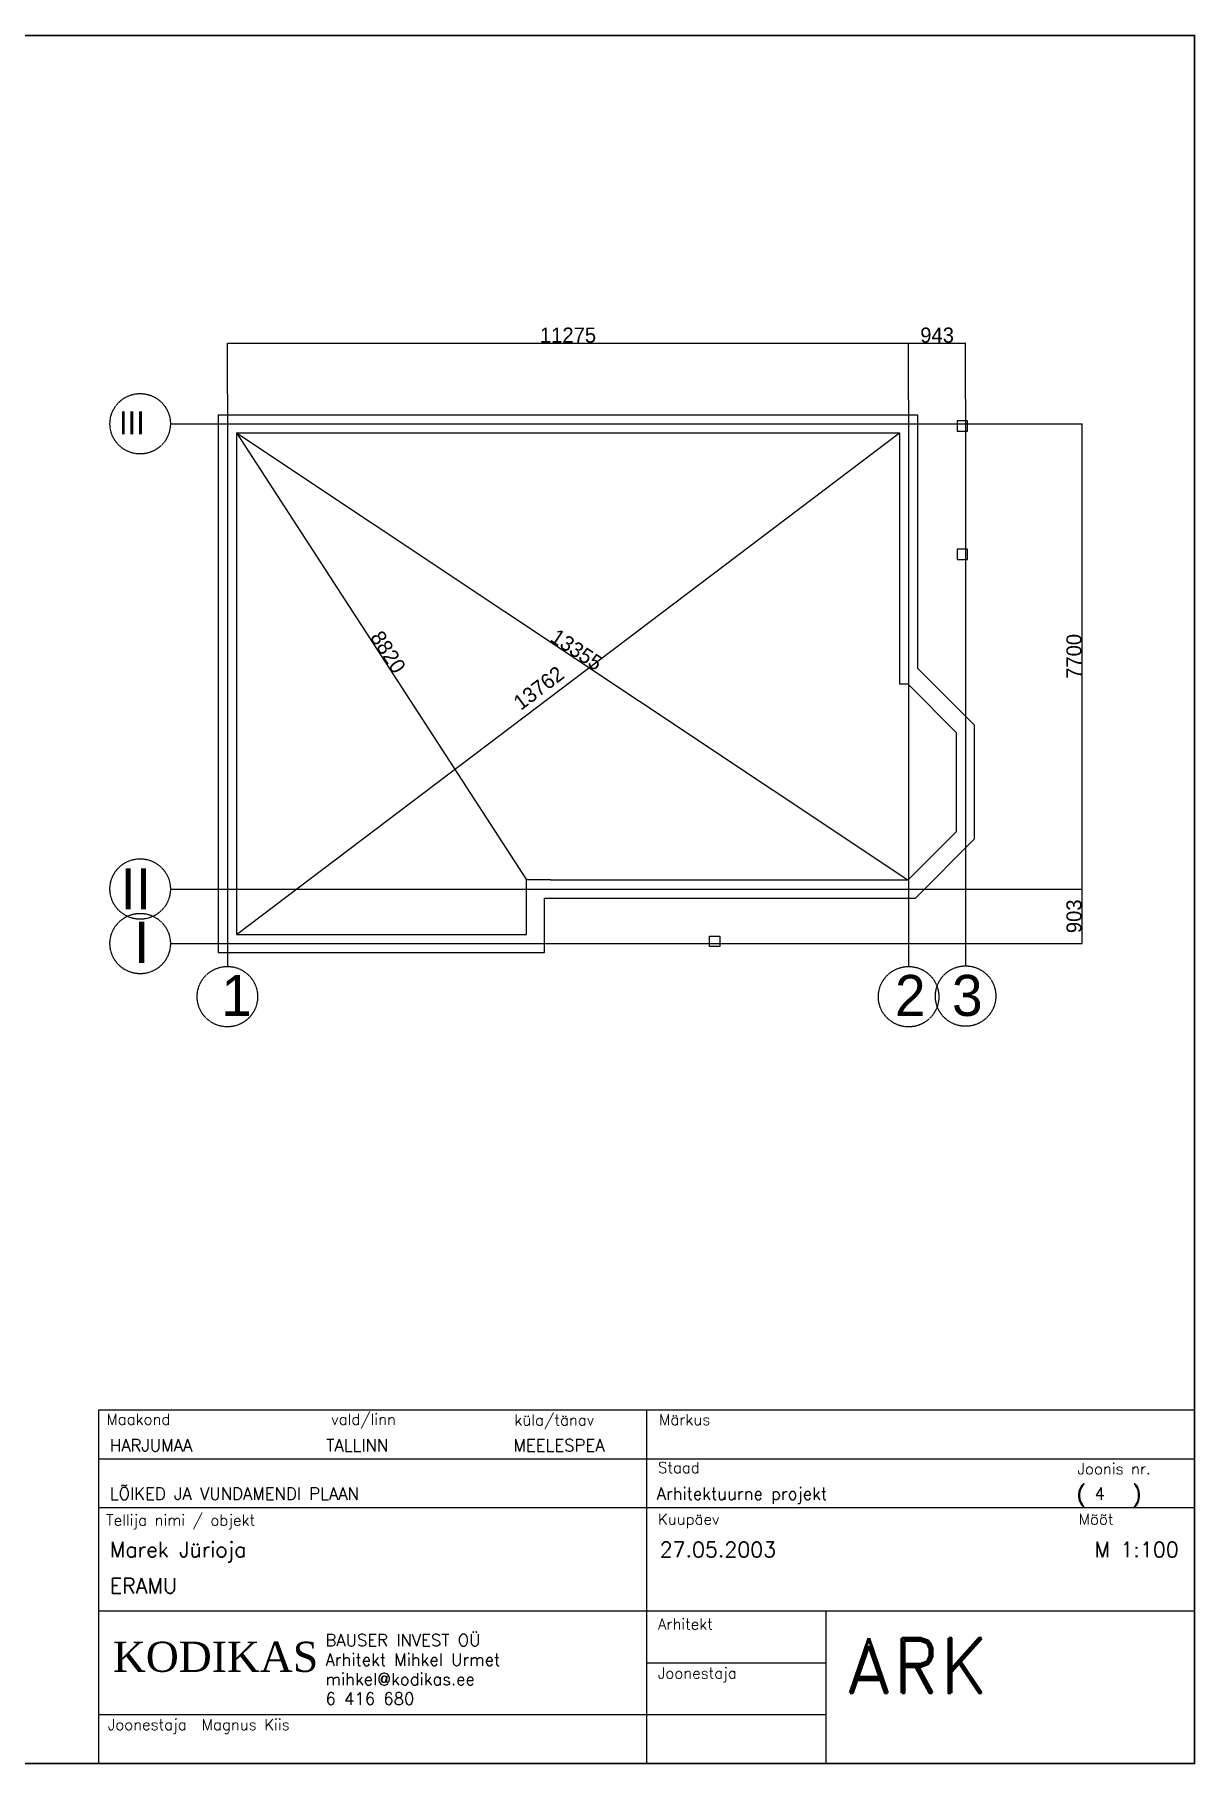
# Model space of a CAD drawing. Header units: millimetres. Extents: x -183747 to 314141, y 291435 to 411008.
# Drawn here: x 146561 to 165775, y 371160 to 399788 of the extents above; entities that cross this region are included whole.
import ezdxf

# ---------------------------------------------------------------- set-up
doc = ezdxf.new("R2010")
doc.units = ezdxf.units.MM
doc.linetypes.add('HIDDEN', pattern=[9.525, 6.35, -3.175])
for name, color, linetype in [('ARKKI', 7, 'Continuous'), ('MITAT', 5, 'Continuous'), ('OHUET', 5, 'Continuous'), ('pun', 1, 'Continuous'), ('raam', 7, 'Continuous'), ('RASTERIT', 9, 'Continuous'), ('teljed', 1, 'HIDDEN')]:
    doc.layers.add(name, color=color, linetype=linetype)
doc.styles.add('ROMAND', font='romand')
doc.styles.add('ROMANS', font='romans')
doc.styles.add('TIMES', font='TIMES.TTF')
doc.dimstyles.new('ISO-25', dxfattribs={"dimtxt": 2.5, "dimasz": 2.5, "dimexe": 1.25, "dimexo": 0.625, "dimgap": 6.25, "dimtad": 1, "dimdec": 0, "dimtxsty": 'Standard', "dimcen": 2.5, "dimadec": 0, "dimazin": 0, "dimtfac": 1, "dimtdec": 0, "dimtmove": 0, "dimatfit": 3, "dimfxl": 0, "dimarcsym": 0})

# ---------------------------------------------------------------- blocks, each defined once
blk = doc.blocks.new('kirjanurk')
at = {"layer": 'ARKKI'}
for p, q in [((0, 5846), (-18144, 5846)), ((-18144, 5846), (-18144, 0)), ((-9072, 5846), (-9072, 0)), ((0, 5846), (0, 0)), ((0, 5040), (-18144, 5040)), ((0, 4234), (-18144, 4234)), ((0, 2520), (-18144, 2520)), ((-6098, 0), (-6098, 2520)), ((-6098, 1663), (-9072, 1663)), ((-6098, 806), (-18144, 806)), ((0, 0), (-18144, 0))]:
    blk.add_line(p, q, dxfattribs=at)
for s, height, style, p in [('Maakond', 181.4, 'ROMANS', (-18010, 5608)), ('vald/linn', 181.4, 'ROMANS', (-14291, 5608)), ('küla/tänav', 181.4, 'ROMANS', (-11258, 5595)), ('Märkus', 181.4, 'ROMANS', (-8863, 5602)), ('Staad', 181.4, 'ROMANS', (-8882, 4808)), ('Joonis nr.', 181.4, 'ROMANS', (-1937, 4788)), ('(    )', 252, 'ROMAND', (-1949, 4331)), ('Tellija nimi / objekt', 181.44, 'ROMANS', (-18015, 3938)), ('Kuupäev', 181.4, 'ROMANS', (-8882, 3954)), ('Mõõt', 181.4, 'ROMANS', (-1917, 3954)), ('Arhitekt', 181.4, 'ROMANS', (-8883, 2217)), ('ARK', 907.2, 'ROMAND', (-5780, 1170)), ('Joonestaja', 181.4, 'ROMANS', (-8883, 1407)), ('Joonestaja  Magnus Kiis', 181.44, 'ROMANS', (-17988, 555))]:
    blk.add_text(s, height=height, dxfattribs=dict(at, style=style)).set_placement(p)
at = {"layer": 'MITAT', "style": 'TIMES'}
blk.add_text('KODIKAS', height=500, dxfattribs=at).set_placement((-17904, 1517))
at = {"layer": 'OHUET', "style": 'ROMANS'}
for s, height, p in [('BAUSER INVEST OÜ', 199.58, (-14385, 1943)), ('Arhitekt Mihkel Urmet', 199.58, (-14385, 1620)), ('mihkel@kodikas.ee', 199.58, (-14385, 1297)), ('6 416 680', 199.6, (-14385, 974))]:
    blk.add_text(s, height=height, dxfattribs=at).set_placement(p)
for tag, p, height in [('MAAKOND', (-17954, 5167), 200), ('VALD', (-14374, 5167), 200), ('TÄNAV', (-11274, 5167), 200), ('JOONISE NIMETUS', (-17954, 4367), 200), ('T.P', (-8904, 4367), 200), ('NR', (-1655, 4367), 200), ('MÕÕT', (-1655, 3417), 250), ('NIMI', (-17954, 3417), 250), ('Kuupäev', (-8854, 3417), 250), ('OBJEKT', (-17954, 2817), 250)]:
    blk.add_attdef(tag, p, '', height=height, dxfattribs=at)
blk = doc.blocks.new('*D187')
at = {"layer": 'Defpoints', "color": 0}
for p in [(149902, 393197), (154702, 385797), (154702, 385797)]:
    blk.add_point(p, dxfattribs=at)
at = {"layer": 'pun', "color": 0, "lineweight": -2}
for p, q in [((149903, 393198), (149903, 393198)), ((149904, 393195), (154701, 385799)), ((154703, 385798), (154703, 385798))]:
    blk.add_line(p, q, dxfattribs=at)
at = {"layer": 'pun', "color": 0}
for points in [[(149904, 393195), (149903, 393195), (149902, 393197)], [(154701, 385800), (154701, 385799), (154702, 385797)]]:
    blk.add_solid(points, dxfattribs=at)
at = {"layer": 'pun', "color": 0, "insert": (152412, 389569), "char_height": 250, "attachment_point": 5, "rotation": 302.9694}
blk.add_mtext('8820', dxfattribs=at)
blk = doc.blocks.new('*D186')
at = {"layer": 'Defpoints', "color": 0}
for p in [(160878, 393197), (160878, 393197), (149902, 384894)]:
    blk.add_point(p, dxfattribs=at)
at = {"layer": 'pun', "color": 0, "lineweight": -2}
for p, q in [((149904, 384896), (160876, 393196)), ((160878, 393197), (160879, 393196)), ((149903, 384894), (149903, 384893))]:
    blk.add_line(p, q, dxfattribs=at)
at = {"layer": 'pun', "color": 0}
for points in [[(160876, 393196), (160876, 393195), (160878, 393197)], [(149904, 384896), (149905, 384896), (149902, 384894)]]:
    blk.add_solid(points, dxfattribs=at)
at = {"layer": 'pun', "color": 0, "insert": (154906, 388973), "char_height": 250, "attachment_point": 5, "rotation": 37.1077}
blk.add_mtext('13762', dxfattribs=at)
blk = doc.blocks.new('*D185')
at = {"layer": 'Defpoints', "color": 0}
for p in [(149902, 393197), (161020, 385797), (161020, 385797)]:
    blk.add_point(p, dxfattribs=at)
at = {"layer": 'pun', "color": 0, "lineweight": -2}
for p, q in [((149902, 393197), (149902, 393196)), ((149904, 393196), (161017, 385799)), ((161019, 385797), (161019, 385796))]:
    blk.add_line(p, q, dxfattribs=at)
at = {"layer": 'pun', "color": 0}
for points in [[(149905, 393196), (149904, 393196), (149902, 393197)], [(161018, 385799), (161017, 385798), (161020, 385797)]]:
    blk.add_solid(points, dxfattribs=at)
at = {"layer": 'pun', "color": 0, "insert": (155534, 389607), "char_height": 250, "attachment_point": 5, "rotation": 326.3508}
blk.add_mtext('13355', dxfattribs=at)
blk = doc.blocks.new('*D184')
at = {"layer": 'Defpoints', "color": 0}
for p in [(163302, 393347), (163229, 385647), (163898, 385647)]:
    blk.add_point(p, dxfattribs=at)
at = {"layer": 'pun', "color": 0, "lineweight": -2}
for p, q in [((163303, 393347), (163899, 393347)), ((163898, 393344), (163898, 385650)), ((163229, 385647), (163899, 385647))]:
    blk.add_line(p, q, dxfattribs=at)
at = {"layer": 'pun', "color": 0}
for points in [[(163898, 393344), (163899, 393344), (163898, 393347)], [(163898, 385650), (163899, 385650), (163898, 385647)]]:
    blk.add_solid(points, dxfattribs=at)
at = {"layer": 'pun', "color": 0, "insert": (163767, 389497), "char_height": 250, "attachment_point": 5, "rotation": 90}
blk.add_mtext('7700', dxfattribs=at)
blk = doc.blocks.new('*D183')
at = {"layer": 'Defpoints', "color": 0}
for p in [(163229, 385647), (163229, 384744), (163898, 384744)]:
    blk.add_point(p, dxfattribs=at)
at = {"layer": 'pun', "color": 0, "lineweight": -2}
for p, q in [((163229, 385647), (163899, 385647)), ((163898, 385645), (163898, 384747)), ((163229, 384744), (163899, 384744))]:
    blk.add_line(p, q, dxfattribs=at)
at = {"layer": 'pun', "color": 0}
for points in [[(163898, 385645), (163899, 385645), (163898, 385647)], [(163898, 384747), (163899, 384747), (163898, 384744)]]:
    blk.add_solid(points, dxfattribs=at)
at = {"layer": 'pun', "color": 0, "insert": (163767, 385196), "char_height": 250, "attachment_point": 5, "rotation": 90}
blk.add_mtext('903', dxfattribs=at)
blk = doc.blocks.new('*D182')
at = {"layer": 'Defpoints', "color": 0}
for p in [(161028, 394682), (149753, 393837), (161028, 393742)]:
    blk.add_point(p, dxfattribs=at)
at = {"layer": 'pun', "color": 0, "lineweight": -2}
for p, q in [((149753, 393838), (149753, 394683)), ((149755, 394682), (161026, 394682)), ((161028, 393743), (161028, 394683))]:
    blk.add_line(p, q, dxfattribs=at)
at = {"layer": 'pun', "color": 0}
for points in [[(149755, 394682), (149755, 394682), (149753, 394682)], [(161026, 394682), (161026, 394682), (161028, 394682)]]:
    blk.add_solid(points, dxfattribs=at)
at = {"layer": 'pun', "color": 0, "insert": (155391, 394813), "char_height": 250, "attachment_point": 5}
blk.add_mtext('11275', dxfattribs=at)
blk = doc.blocks.new('*D181')
at = {"layer": 'Defpoints', "color": 0}
for p in [(161972, 394682), (161028, 393742), (161972, 393752)]:
    blk.add_point(p, dxfattribs=at)
at = {"layer": 'pun', "color": 0, "lineweight": -2}
for p, q in [((161028, 393743), (161028, 394683)), ((161031, 394682), (161969, 394682)), ((161972, 393753), (161972, 394683))]:
    blk.add_line(p, q, dxfattribs=at)
at = {"layer": 'pun', "color": 0}
for points in [[(161031, 394682), (161031, 394682), (161028, 394682)], [(161969, 394682), (161969, 394682), (161972, 394682)]]:
    blk.add_solid(points, dxfattribs=at)
at = {"layer": 'pun', "color": 0, "insert": (161500, 394813), "char_height": 250, "attachment_point": 5}
blk.add_mtext('943', dxfattribs=at)
blk = doc.blocks.new('ca3l')
at = {"color": 0, "linetype": 'ByBlock', "const_width": 0.14}
blk.add_lwpolyline([(192, 0), (192, 143), (0, 143), (0, 0)], close=True, dxfattribs=at)

msp = doc.modelspace()

# ---------------------------------------------------------------- linework, layer by layer
for p, q in [((149602.37651, 393497.32697), (149602.37651, 384594.3914)), ((149602.37651, 393497.32697), (161177.77348, 393497.32697)), ((161177.77348, 393497.32697), (161177.77348, 389301.82898)), ((149902.37651, 393197.32697), (149902.37651, 384894.3914)), ((149902.37651, 393197.32697), (160877.77348, 393197.32697)), ((160877.77348, 393197.32697), (160877.77348, 389035.8046)), ((161177.77348, 389301.82898), (162121.61532, 388357.98714)), ((161019.5338, 389035.8046), (160877.77348, 389035.8046)), ((161019.5338, 389035.8046), (160877.77348, 389035.8046)), ((161019.5338, 389035.8046), (161821.61532, 388233.72307)), ((161821.61532, 386599.40849), (161821.61532, 388233.72307)), ((162121.61532, 386475.14442), (162121.61532, 388357.98714)), ((161019.5338, 385797.32697), (161821.61532, 386599.40849)), ((161143.79786, 385497.32697), (162121.61532, 386475.14442)), ((154702.37651, 384894.3914), (154702.37651, 385797.32697)), ((155102.37651, 385797.32697), (154702.37651, 385797.32697)), ((155102.37651, 385797.32697), (159754.99951, 385797.32697)), ((159754.99951, 385797.32697), (161019.5338, 385797.32697)), ((155002.37651, 384594.3914), (155002.37651, 385497.32697)), ((155002.37651, 385497.32697), (161143.79786, 385497.32697)), ((149902.37651, 384894.3914), (154702.37651, 384894.3914)), ((149602.37651, 384594.3914), (155002.37651, 384594.3914))]:
    msp.add_line(p, q)
for points in [[(161831.77908, 393397.32697), (161831.77908, 393226.56471), (162002.37651, 393226.56471), (162002.37651, 393397.32697)], [(161831.77908, 391273.68187), (161831.77908, 391102.91962), (162002.37651, 391102.91962), (162002.37651, 391273.68187)], [(157731.61425, 384864.98883), (157902.37651, 384864.98883), (157902.37651, 384694.3914), (157731.61425, 384694.3914)]]:
    msp.add_lwpolyline(points, close=True)
at = {"layer": 'raam'}
for p, q in [((165761.48762, 371173.70018), (165761.48762, 376573.70018)), ((147761.49251, 371173.70018), (165761.48762, 371173.70018))]:
    msp.add_line(p, q, dxfattribs=at)
at = {"layer": 'teljed'}
for p, q in [((149752.90086, 393837.07009), (149752.90086, 384365.91073)), ((161028.15055, 393742.10759), (161028.15055, 384364.73474)), ((161971.61532, 393752.46241), (161971.61532, 384375.08955)), ((148809.05185, 393346.82853), (163302.46522, 393346.82853)), ((148809.05185, 385647.32697), (163228.64652, 385647.32697)), ((148809.05185, 384744.3914), (163228.64652, 384744.3914))]:
    msp.add_line(p, q, dxfattribs=at)
for centre in [(148309.05185, 393346.82853), (148309.05185, 385647.32697), (148309.05185, 384744.3914), (149752.90086, 383865.91073), (161028.15055, 383864.73474), (161971.61532, 383875.08955)]:
    msp.add_circle(centre, 500, dxfattribs=at)

# ---------------------------------------------------------------- block references
at = {"layer": 'raam', "ltscale": 0.5, "xscale": 200, "yscale": 200, "zscale": 200}
msp.add_blockref('ca3l', (127361.48762, 371173.70018), dxfattribs=at)
at = {"layer": 'RASTERIT'}
msp.add_blockref('kirjanurk', (165761.48762, 371173.70018), dxfattribs=at).add_auto_attribs({'JOONISE NIMETUS': 'LÕIKED JA VUNDAMENDI PLAAN', 'OBJEKT': 'ERAMU', 'NIMI': 'Marek Jürioja', 'MAAKOND': 'HARJUMAA', 'T.P': 'Arhitektuurne projekt', 'VALD': 'TALLINN', 'TÄNAV': 'MEELESPEA', 'Kuupäev': '27.05.2003', 'MÕÕT': 'M 1:100', 'NR': '4'})

# ---------------------------------------------------------------- texts
at = {"layer": 'teljed'}
for s, height, p in [('III', 380.708766, (147959.42572, 393173.9564)), ('II', 679.837081, (147983.57154, 385311.37266)), ('I', 679.83708, (148207.3931, 384425.01124)), ('1', 679.83708, (149651.2421, 383546.53057)), ('2', 679.83708, (160803.21298, 383545.35458)), ('3', 679.83708, (161746.67775, 383546.53057))]:
    msp.add_text(s, height=height, dxfattribs=at).set_placement(p)

# ---------------------------------------------------------------- dimensions: what is measured, and where the dimension line sits
at = {"layer": 'pun'}
for base, p1, p2, picture, middle in [((161028.15055, 394682.07238), (149752.90086, 393837.07009), (161028.15055, 393742.10759), '*D182', (155390.5257, 394813.32238)), ((161971.61532, 394682.07238), (161028.15055, 393742.10759), (161971.61532, 393752.46241), '*D181', (161499.88294, 394813.32238))]:
    dim = msp.add_linear_dim(base=base, p1=p1, p2=p2, dimstyle='ISO-25', override={"dimtxt": 250, "dimtmove": 1}, dxfattribs=at)
    dim.commit()
    dim.dimension.update_dxf_attribs({"geometry": picture, "text_midpoint": middle})
for p2, picture, middle in [((161019.5338, 385797.32697), '*D185', (155533.68171, 389606.58542)), ((154702.37651, 385797.32697), '*D187', (152412.49018, 389568.75205))]:
    dim = msp.add_aligned_dim(p1=(149902.37651, 393197.32697), p2=p2, distance=0, dimstyle='ISO-25', override={"dimtxt": 250, "dimtmove": 1}, dxfattribs=at)
    dim.commit()
    dim.dimension.update_dxf_attribs({"geometry": picture, "text_midpoint": middle})
dim = msp.add_linear_dim(base=(160877.77348, 393197.32697), p1=(149902.37651, 384894.3914), p2=(160877.77348, 393197.32697), angle=37.107663955, dimstyle='ISO-25', override={"dimtxt": 250, "dimtmove": 1}, dxfattribs=at)
dim.commit()
dim.dimension.update_dxf_attribs({"geometry": '*D186', "text_midpoint": (154984.83446, 388868.56689), "dimtype": 161})
for base, p1, p2, picture, middle in [((163898.19081, 385647.32697), (163302.46522, 393346.82853), (163228.64652, 385647.32697), '*D184', (163766.94081, 389497.07775)), ((163898.19081, 384744.3914), (163228.64652, 385647.32697), (163228.64652, 384744.3914), '*D183', (163766.94081, 385195.85918))]:
    dim = msp.add_linear_dim(base=base, p1=p1, p2=p2, angle=90, dimstyle='ISO-25', override={"dimtxt": 250, "dimtmove": 1}, dxfattribs=at)
    dim.commit()
    dim.dimension.update_dxf_attribs({"geometry": picture, "text_midpoint": middle})

doc.saveas('drawing.dxf')
